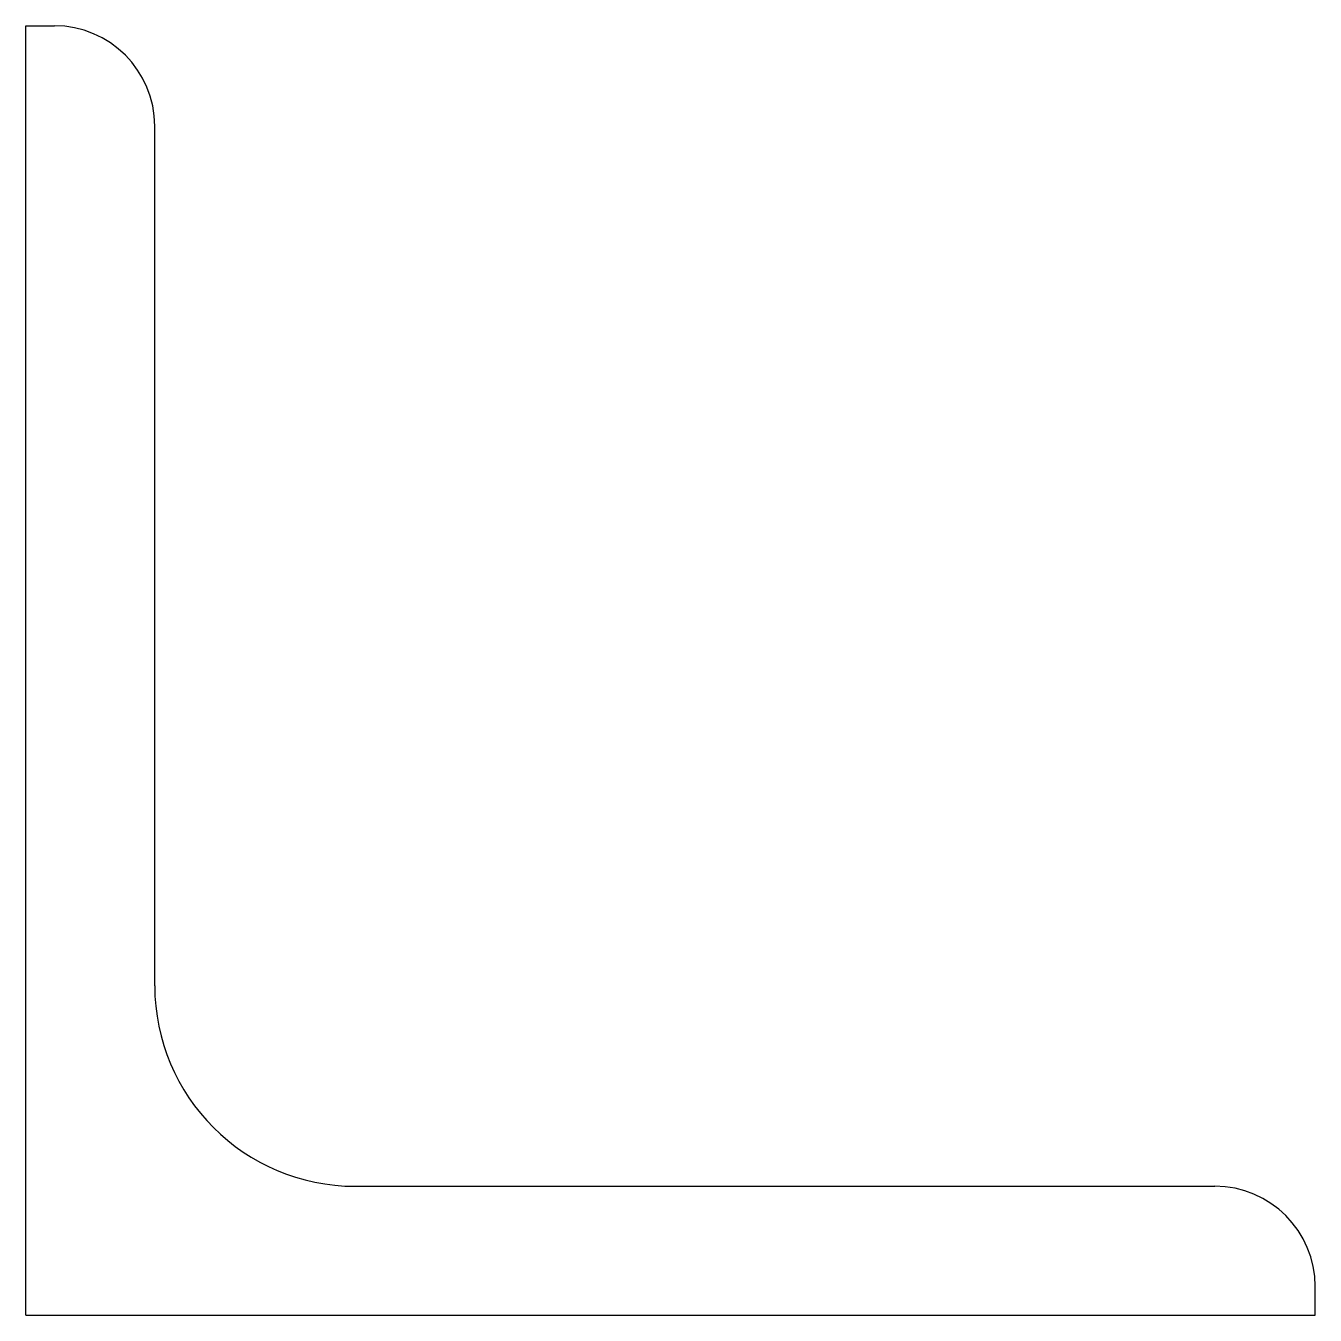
# Model space of a CAD drawing. Extents: x -22.5 to 22.5, y 0 to 45.
import ezdxf

# ---------------------------------------------------------------- set-up
doc = ezdxf.new("R2010")
doc.units = 0

msp = doc.modelspace()

# ---------------------------------------------------------------- linework, layer by layer
for p, q in [((-22.5, 45), (-21.5, 45)), ((-22.5, 0), (-22.5, 45)), ((-18, 11.5), (-18, 41.5)), ((-11, 4.5), (19, 4.5)), ((22.5, 0), (22.5, 1)), ((-22.5, 0), (22.5, 0))]:
    msp.add_line(p, q)
for centre, radius, start, end in [((-21.5, 41.5), 3.5, 0, 90), ((-11, 11.5), 7, 180, 270), ((19, 1), 3.5, 0, 90)]:
    msp.add_arc(centre, radius, start, end)

doc.saveas('drawing.dxf')
